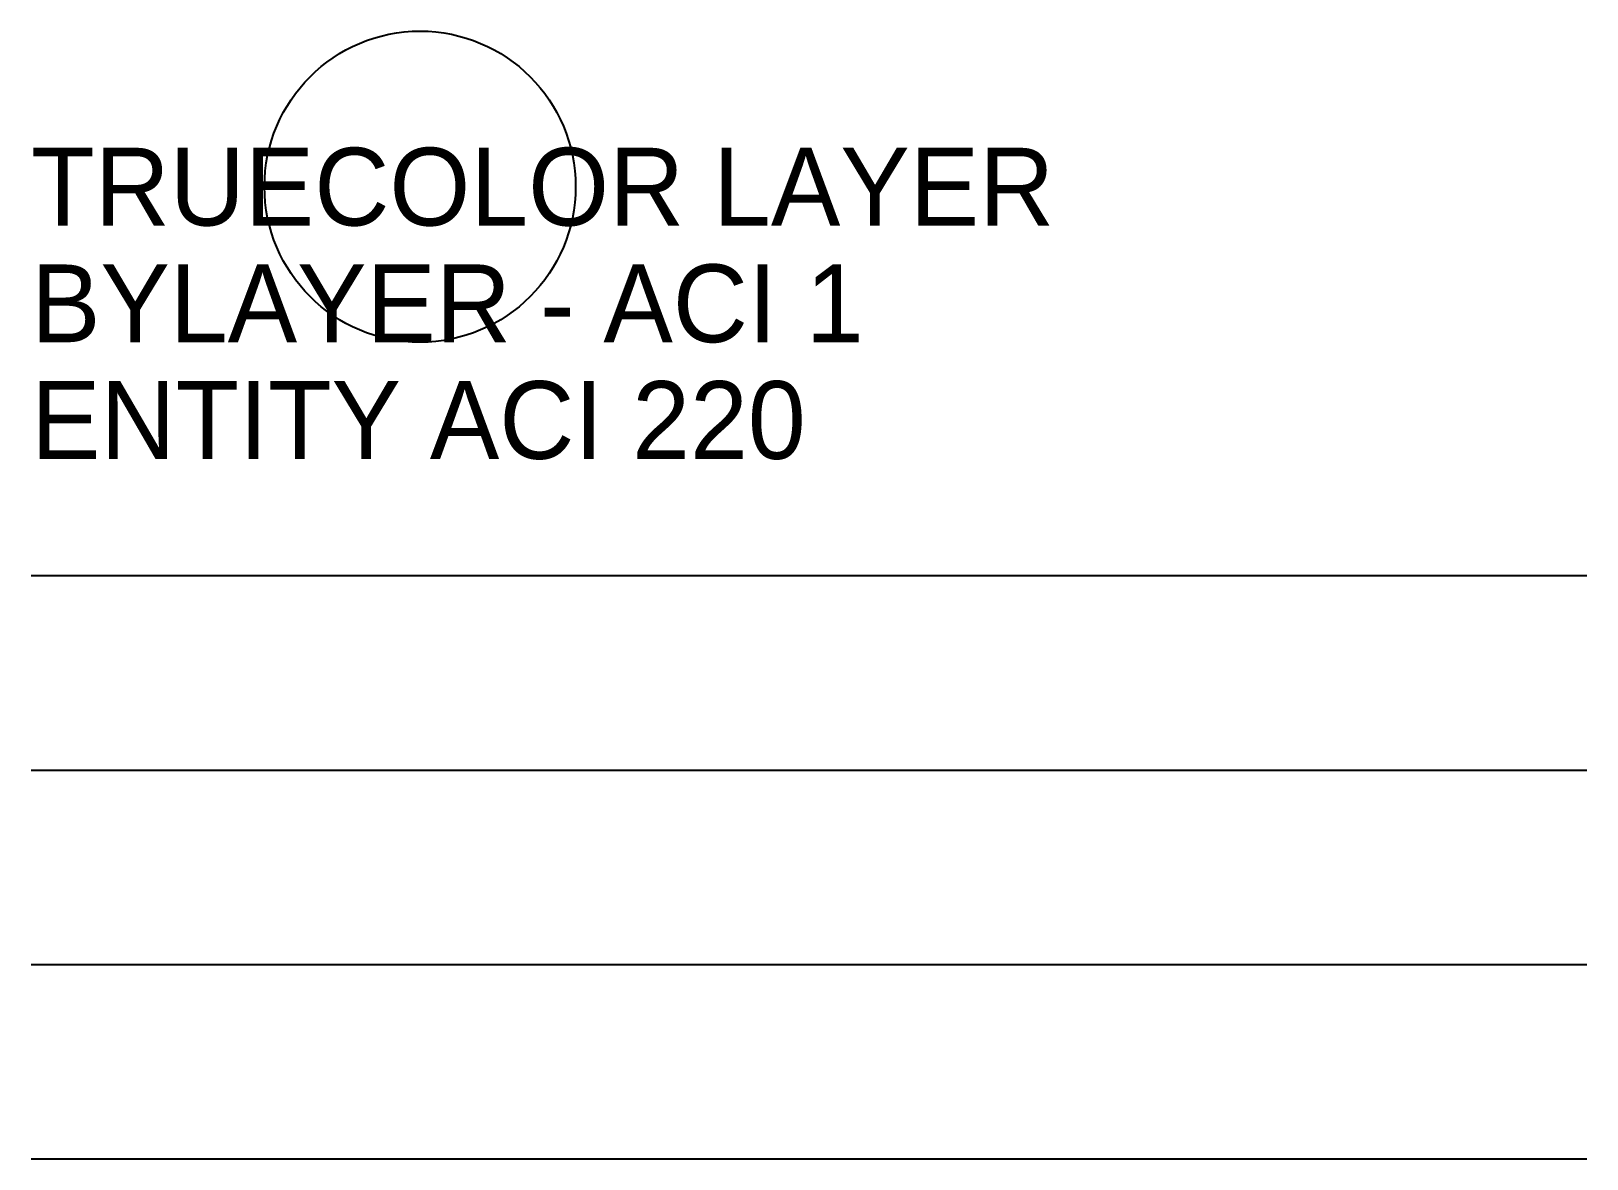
# Model space of a CAD drawing. Extents: x 0 to 80, y 0 to 58.
import ezdxf

# ---------------------------------------------------------------- set-up
doc = ezdxf.new("R2010")
doc.units = 0
doc.layers.add('ACI_140_LAYER', color=140, linetype='CONTINUOUS')
doc.layers.add('RED_LAYER', color=1, linetype='CONTINUOUS')
doc.layers.add('TRUECOLOR_LAYER', color=7, linetype='CONTINUOUS', true_color=0xff8000)

msp = doc.modelspace()

# ---------------------------------------------------------------- linework, layer by layer
at = {"color": 220}
msp.add_line((0, 20), (80, 20), dxfattribs=at)
at = {"color": 7, "true_color": 0x33aaff}
msp.add_circle((20, 50), 8, dxfattribs=at)
at = {"layer": 'ACI_140_LAYER'}
msp.add_line((0, 10), (80, 10), dxfattribs=at)
at = {"layer": 'RED_LAYER'}
msp.add_line((0, 0), (80, 0), dxfattribs=at)
at = {"layer": 'TRUECOLOR_LAYER'}
msp.add_line((0, 30), (80, 30), dxfattribs=at)

# ---------------------------------------------------------------- texts
at = {"color": 220}
msp.add_text('ENTITY ACI 220', height=4, dxfattribs=at).set_placement((0, 36))
at = {"layer": 'RED_LAYER'}
msp.add_text('BYLAYER - ACI 1', height=4, dxfattribs=at).set_placement((0, 42))
at = {"layer": 'TRUECOLOR_LAYER'}
msp.add_text('TRUECOLOR LAYER', height=4, dxfattribs=at).set_placement((0, 48))

doc.saveas('drawing.dxf')
